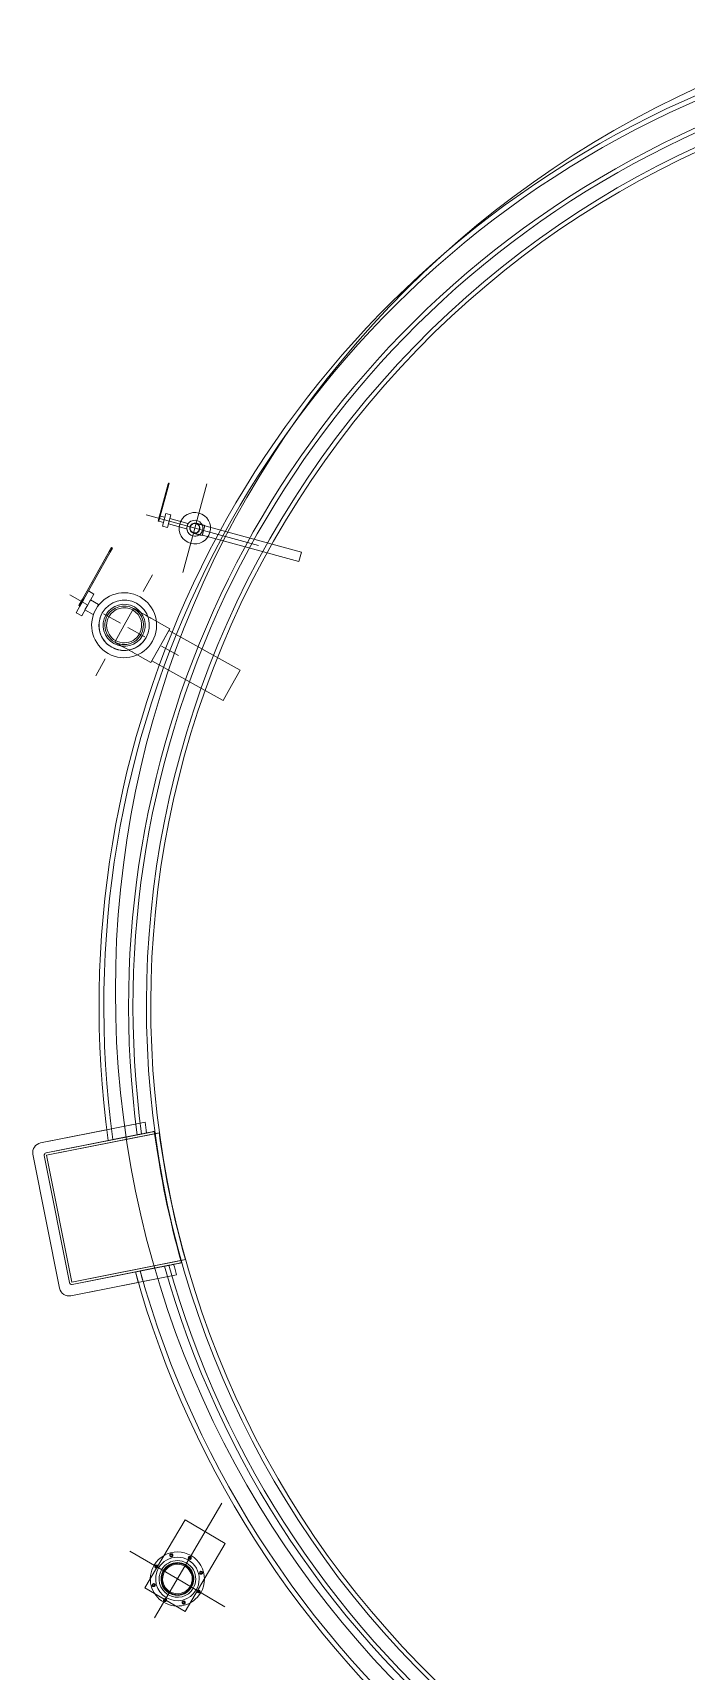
# Model space of a CAD drawing. Header units: metres. Extents: x -207 to 246, y -187 to 169.
# Drawn here: x -18.1 to -14.71, y -29.85 to -21.35 of the extents above; entities that cross this region are included whole.
import ezdxf

# ---------------------------------------------------------------- set-up
doc = ezdxf.new("R2010")
doc.units = ezdxf.units.M
doc.linetypes.add('Dash', pattern=[0.006, 0.003, -0.003])
for name, color, linetype, lineweight in [('EQUIPOS PIS', 7, 'Continuous', 9), ('P-SANR-FIXT', 7, 'Continuous', 9), ('P-SANR-FIXT-HDLN', 7, 'Dash', 9)]:
    doc.layers.add(name, color=color, linetype=linetype, lineweight=lineweight)
doc.layers.add('PR10-ARQ-PL-001-Emplazamiento-C-1_dwg', color=7, linetype='Continuous', lineweight=9, true_color=0x767676)

# ---------------------------------------------------------------- blocks, each defined once
blk = doc.blocks.new('M_Estanque-Terraza - M_Estanque-Terraza-2090154-PLANTA SUPERFICIES')
at = {"layer": 'P-SANR-FIXT'}
for p, q in [((-4.0119, 3.8318), (-4.4714, 3.2924)), ((-4.4714, 3.2924), (-4.0119, 3.8318)), ((-4.0119, 3.8318), (-4.4714, 3.2924)), ((-4.4714, 3.2924), (-4.0119, 3.8318)), ((-4.0119, 3.8318), (-4.4714, 3.2924)), ((-4.4714, 3.2924), (-4.0119, 3.8318)), ((-3.521, 3.4792), (-3.9414, 3.8374)), ((-3.9414, 3.8374), (-3.521, 3.4792)), ((-3.521, 3.4792), (-3.9414, 3.8374)), ((-3.9414, 3.8374), (-3.521, 3.4792)), ((-3.6749, 3.6103), (-3.9414, 3.8374)), ((-3.9414, 3.8374), (-3.6749, 3.6103)), ((-4.4165, 3.2698), (-3.9809, 3.7812)), ((-3.9809, 3.7812), (-4.4165, 3.2698)), ((-4.4165, 3.2698), (-3.9809, 3.7812)), ((-3.9809, 3.7812), (-4.4165, 3.2698)), ((-3.9809, 3.7812), (-4.4165, 3.2698)), ((-4.4165, 3.2698), (-3.9809, 3.7812)), ((-3.9809, 3.7812), (-4.4165, 3.2698)), ((-4.4165, 3.2698), (-3.9809, 3.7812)), ((-4.4073, 3.2621), (-3.9718, 3.7734)), ((-3.9718, 3.7734), (-4.4073, 3.2621)), ((-3.9718, 3.7734), (-3.5358, 3.402)), ((-3.5189, 3.3876), (-3.9718, 3.7734)), ((-3.964, 3.7825), (-3.5605, 3.4388)), ((-3.5605, 3.4388), (-3.964, 3.7825)), ((-3.964, 3.7825), (-3.5605, 3.4388)), ((-3.5605, 3.4388), (-3.964, 3.7825)), ((-3.7143, 3.5698), (-3.964, 3.7825)), ((-3.964, 3.7825), (-3.5287, 3.4117)), ((-3.7143, 3.5698), (-3.964, 3.7825)), ((-3.964, 3.7825), (-3.7143, 3.5698)), ((-3.5973, 3.4702), (-3.7143, 3.5698)), ((-3.521, 3.4792), (-3.6558, 3.5941)), ((-3.6558, 3.5941), (-3.521, 3.4792)), ((-3.5275, 3.4107), (-3.6952, 3.5536)), ((-3.6952, 3.5536), (-3.58, 3.4554)), ((-3.6952, 3.5536), (-3.5605, 3.4388)), ((-3.5605, 3.4388), (-3.6952, 3.5536)), ((-4.0075, 2.9056), (-4.4151, 3.2529)), ((-4.4151, 3.2529), (-4.0075, 2.9056)), ((-4.0075, 2.9056), (-4.4151, 3.2529)), ((-4.4151, 3.2529), (-4.0075, 2.9056)), ((-4.4151, 3.2529), (-4.1614, 3.0368)), ((-3.9756, 2.8785), (-4.4151, 3.2529)), ((-4.4151, 3.2529), (-4.1614, 3.0368)), ((-4.1614, 3.0368), (-4.4151, 3.2529)), ((-3.9671, 2.887), (-4.4073, 3.2621)), ((-4.4073, 3.2621), (-3.9504, 2.8728)), ((-4.4657, 3.2219), (-4.0404, 2.8596)), ((-4.0404, 2.8596), (-4.4657, 3.2219)), ((-4.4657, 3.2219), (-4.0404, 2.8596)), ((-4.0404, 2.8596), (-4.4657, 3.2219)), ((-4.4657, 3.2219), (-4.1945, 2.9909)), ((-4.1945, 2.9909), (-4.4657, 3.2219)), ((-4.1614, 3.0368), (-4.0443, 2.9371)), ((-4.1423, 3.0205), (-3.9742, 2.8773)), ((-4.027, 2.9223), (-4.1423, 3.0205)), ((-4.1423, 3.0205), (-4.0075, 2.9056)), ((-4.0075, 2.9056), (-4.1423, 3.0205)), ((-4.1754, 2.9746), (-4.0404, 2.8596)), ((-4.0404, 2.8596), (-4.1754, 2.9746))]:
    blk.add_line(p, q, dxfattribs=at)
at = {"layer": 'P-SANR-FIXT', "flags": 128}
for points in [[(-3.5287, 3.4117), (-3.5363, 3.4182), (-3.5439, 3.4247), (-3.5516, 3.4312), (-3.5592, 3.4377), (-3.5668, 3.4442), (-3.5744, 3.4507), (-3.5821, 3.4572), (-3.5897, 3.4637), (-3.5973, 3.4702)], [(-3.58, 3.4554), (-3.5747, 3.4509), (-3.5695, 3.4465), (-3.5642, 3.442), (-3.559, 3.4375), (-3.5537, 3.433), (-3.5485, 3.4286), (-3.5432, 3.4241), (-3.538, 3.4196), (-3.5327, 3.4152), (-3.5275, 3.4107)], [(-3.5358, 3.402), (-3.5302, 3.3972), (-3.5245, 3.3924), (-3.5189, 3.3876)], [(-4.0443, 2.9371), (-4.0367, 2.9305), (-4.029, 2.924), (-4.0214, 2.9175), (-4.0138, 2.911), (-4.0061, 2.9045), (-3.9985, 2.898), (-3.9909, 2.8915), (-3.9832, 2.885), (-3.9756, 2.8785)], [(-3.9742, 2.8773), (-3.9794, 2.8818), (-3.9847, 2.8863), (-3.99, 2.8908), (-3.9953, 2.8953), (-4.0006, 2.8998), (-4.0058, 2.9043), (-4.0111, 2.9088), (-4.0164, 2.9133), (-4.0217, 2.9178), (-4.027, 2.9223)], [(-3.9504, 2.8728), (-3.9559, 2.8775), (-3.9615, 2.8823), (-3.9671, 2.887)]]:
    blk.add_lwpolyline(points, dxfattribs=at)
at = {"layer": 'P-SANR-FIXT'}
for centre, radius, start, end in [((0, 0), 5.1516, 0, 136.13623), ((0, 0), 5.1516, 0, 136.13623), ((0, 0), 5.1266, 0, 136.11945), ((0, 0), 5.1266, 0, 136.11945), ((0, 0), 4.9983, 0, 136.03065), ((0, 0), 4.9755, 360, 136.01444), ((0, 0), 4.9059, 0, 180), ((0, 0), 4.8832, 0, 180), ((-3.9738, 3.7993), 0.05, 49.57328, 139.57328), ((-3.9738, 3.7993), 0.05, 49.57328, 139.57328), ((-3.9738, 3.7993), 0.05, 49.57328, 139.57328), ((-3.9738, 3.7993), 0.05, 49.57328, 139.57328), ((-3.9738, 3.7993), 0.05, 49.57328, 139.57328), ((-3.9738, 3.7993), 0.05, 49.57328, 139.57328), ((-3.9718, 3.7734), 0.012, 49.57328, 139.57328), ((-3.9718, 3.7734), 0.012, 49.57328, 139.57328), ((-3.9718, 3.7734), 0.012, 49.57328, 139.57328), ((-3.9718, 3.7734), 0.012, 49.57328, 139.57328), ((-3.9718, 3.7734), 0.012, 49.57328, 139.57328), ((-3.9718, 3.7734), 0.012, 49.57328, 139.57328), ((-3.9718, 3.7734), 0.012, 49.57328, 139.57328), ((-3.9718, 3.7734), 0.012, 49.57328, 139.57328), ((0, 0), 5.1516, 135.50761, 136.13623), ((0, 0), 5.1516, 135.50761, 136.13623), ((0, 0), 5.1266, 135.48775, 136.11945), ((0, 0), 5.1266, 135.48775, 136.11945), ((0, 0), 4.9083, 135.96561, 144.09377), ((0, 0), 4.95, 135.34171, 135.99605), ((0, 0), 4.95, 135.34171, 135.99605), ((0, 0), 4.95, 135.34171, 135.99605), ((0, 0), 4.95, 135.34171, 135.99605), ((0, 0), 4.95, 135.34171, 135.99605), ((0, 0), 4.95, 135.34171, 135.99605), ((0.0349, -0.0262), 4.95, 136.02771, 136.16686), ((0, 0), 4.8845, 136.08904, 143.97466), ((-4.4333, 3.26), 0.05, 139.57328, 229.57328), ((-4.4333, 3.26), 0.05, 139.57328, 229.57328), ((-4.4333, 3.26), 0.05, 139.57328, 229.57328), ((-4.4333, 3.26), 0.05, 139.57328, 229.57328), ((-4.4333, 3.26), 0.05, 139.57328, 229.57328), ((-4.4333, 3.26), 0.05, 139.57328, 229.57328), ((-4.4073, 3.2621), 0.012, 139.57328, 229.57328), ((-4.4073, 3.2621), 0.012, 139.57328, 229.57328), ((-4.4073, 3.2621), 0.012, 139.57328, 229.57328), ((-4.4073, 3.2621), 0.012, 139.57328, 229.57328), ((-4.4073, 3.2621), 0.012, 139.57328, 229.57328), ((-4.4073, 3.2621), 0.012, 139.57328, 229.57328), ((-4.4073, 3.2621), 0.012, 139.57328, 229.57328), ((-4.4073, 3.2621), 0.012, 139.57328, 229.57328), ((0, 0), 5.1516, 143.87983, 180), ((0, 0), 5.1516, 143.87983, 180), ((0, 0), 5.1266, 143.90087, 180), ((0, 0), 5.1266, 143.90087, 180), ((0, 0), 5.1516, 143.87983, 144.50915), ((0, 0), 5.1516, 143.87983, 144.50915), ((0, 0), 5.1266, 143.90087, 144.53328), ((0, 0), 5.1266, 143.90087, 144.53328), ((0, 0), 4.9983, 144.01222, 180), ((0, 0), 4.9755, 144.03254, 180), ((0, 0), 4.95, 144.0556, 144.71073), ((0, 0), 4.95, 144.0556, 144.71073), ((0, 0), 4.95, 144.0556, 144.71073), ((0, 0), 4.95, 144.0556, 144.71073), ((0, 0), 4.95, 144.0556, 144.71073), ((0, 0), 4.95, 144.0556, 144.71073), ((0.0349, -0.0262), 4.95, 143.94797, 144.08728), ((0, 0), 5.1516, 180, 360), ((0, 0), 5.1516, 180, 360), ((0, 0), 5.1266, 180, 0), ((0, 0), 5.1266, 180, 0), ((0, 0), 4.9983, 180, 0), ((0, 0), 4.9755, 180, 0), ((0, 0), 4.9059, 180, 360), ((0, 0), 4.8832, 180, 360)]:
    blk.add_arc(centre, radius, start, end, dxfattribs=at)
for centre, major_axis, ratio, start_param, end_param in [((0.0014, -0.0012), (2.9556, 3.9453), 0.995672, 1.44575, 1.448189), ((0.0007, -0.0005), (2.9551, 3.9444), 0.99567, 1.584603, 1.587045)]:
    blk.add_ellipse(centre, major_axis=major_axis, ratio=ratio, start_param=start_param, end_param=end_param, dxfattribs=at)
blk = doc.blocks.new('M_Tuberia Alimentación-01 - M_Tuberia Alimentación-01-2152466-PLANTA SUPERFICIES')
at = {"layer": 'P-SANR-FIXT'}
for p, q in [((-0.2485, 0.3201), (-0.2551, 0.3201)), ((-0.2551, 0.3201), (-0.2551, 0.2959)), ((-0.2551, 0.0118), (-0.2551, 0.3169)), ((-0.2485, 0.3169), (-0.2551, 0.3169)), ((-0.2551, 0.2959), (-0.2551, -0.0196)), ((-0.2485, 0.2959), (-0.2485, 0.3201)), ((-0.2485, 0.3169), (-0.2485, 0.0118)), ((-0.2485, -0.0196), (-0.2485, 0.2959)), ((0.2154, 0.1), (0.1059, 0.1)), ((0.2154, 0), (0.2154, 0.1)), ((0.6388, 0.09), (0.2154, 0.09)), ((0.2154, 0), (0.2154, 0.09)), ((0.6388, 0.09), (0.6388, 0)), ((-0.2551, 0.0118), (-0.2551, -0.025)), ((-0.2551, 0.0118), (-0.2485, 0.0118)), ((-0.2162, 0.0647), (-0.2485, 0.0647)), ((-0.2485, 0), (-0.2485, 0.0647)), ((-0.2485, -0.025), (-0.2485, 0.0118)), ((-0.2485, -0.0647), (-0.2485, 0)), ((-0.2162, 0.0647), (-0.2162, 0)), ((-0.1681, 0.0296), (-0.2162, 0.0296)), ((-0.2162, 0), (-0.2162, 0.0296)), ((-0.2162, 0), (-0.2162, -0.0647)), ((-0.1681, 0.0296), (-0.1681, 0)), ((-0.1681, 0), (-0.1681, -0.0296)), ((0.2154, -0.1), (0.2154, 0)), ((0.2154, -0.09), (0.2154, 0)), ((0.6388, 0), (0.6388, -0.09)), ((-0.2551, -0.0196), (-0.2485, -0.0196)), ((-0.2551, -0.025), (-0.2485, -0.025)), ((-0.2485, -0.0647), (-0.2162, -0.0647)), ((-0.2162, -0.0296), (-0.2162, 0)), ((-0.2162, -0.0296), (-0.1681, -0.0296)), ((0.1059, -0.1), (0.2154, -0.1)), ((0.2154, -0.09), (0.6388, -0.09))]:
    blk.add_line(p, q, dxfattribs=at)
at = {"layer": 'P-SANR-FIXT', "flags": 128}
for points in [[(0.1059, 0.1), (0.1017, 0.1), (0.0974, 0.1), (0.0932, 0.1), (0.089, 0.1), (0.0849, 0.1), (0.0807, 0.1), (0.0766, 0.1), (0.0726, 0.1), (0.0686, 0.1), (0.0647, 0.1), (0.0608, 0.1), (0.057, 0.1), (0.0533, 0.1), (0.0496, 0.1), (0.0461, 0.1), (0.0427, 0.1), (0.0393, 0.1), (0.0361, 0.1), (0.0329, 0.1), (0.0299, 0.1), (0.027, 0.1), (0.0243, 0.1), (0.0216, 0.1), (0.0191, 0.1), (0.0168, 0.1), (0.0146, 0.1), (0.0125, 0.1), (0.0106, 0.1), (0.0088, 0.1), (0.0072, 0.1), (0.0057, 0.1), (0.0044, 0.1), (0.0033, 0.1), (0.0023, 0.1), (0.0015, 0.1), (0.0009, 0.1), (0.0004, 0.1), (0.0001, 0.1), (0, 0.1)], [(0, -0.1), (0.0001, -0.1), (0.0003, -0.1), (0.0008, -0.1), (0.0014, -0.1), (0.0021, -0.1), (0.003, -0.1), (0.0041, -0.1), (0.0054, -0.1), (0.0068, -0.1), (0.0084, -0.1), (0.0101, -0.1), (0.012, -0.1), (0.014, -0.1), (0.0162, -0.1), (0.0185, -0.1), (0.021, -0.1), (0.0236, -0.1), (0.0263, -0.1), (0.0291, -0.1), (0.0321, -0.1), (0.0352, -0.1), (0.0384, -0.1), (0.0417, -0.1), (0.0452, -0.1), (0.0487, -0.1), (0.0523, -0.1), (0.056, -0.1), (0.0598, -0.1), (0.0636, -0.1), (0.0675, -0.1), (0.0715, -0.1), (0.0755, -0.1), (0.0796, -0.1), (0.0837, -0.1), (0.0879, -0.1), (0.0921, -0.1), (0.0963, -0.1), (0.1005, -0.1), (0.1047, -0.1), (0.1059, -0.1)]]:
    blk.add_lwpolyline(points, dxfattribs=at)
at = {"layer": 'P-SANR-FIXT'}
for radius, start, end in [(0.1685, 360, 180), (0.1685, 360, 180), (0.1685, 360, 180), (0.1685, 360, 180), (0.1685, 360, 180), (0.1685, 360, 180), (0.1308, 0, 180), (0.1308, 360, 180), (0.1308, 360, 180), (0.1308, 360, 180), (0.109, 360, 180), (0.109, 360, 180), (0.109, 360, 180), (0.109, 360, 180), (0.1, 0, 180), (0.091, 0, 180), (0.091, 0, 180), (0.091, 0, 180), (0.091, 0, 180), (0.1685, 180, 360), (0.1685, 180, 360), (0.1685, 180, 360), (0.1685, 180, 360), (0.1685, 180, 360), (0.1685, 180, 360), (0.1308, 180, 0), (0.1308, 180, 360), (0.1308, 180, 360), (0.1308, 180, 360), (0.109, 180, 360), (0.109, 180, 360), (0.109, 180, 360), (0.109, 180, 360), (0.1, 180, 0), (0.091, 180, 0), (0.091, 180, 0), (0.091, 180, 0), (0.091, 180, 0)]:
    blk.add_arc((0, 0), radius, start, end, dxfattribs=at)
at = {"layer": 'P-SANR-FIXT-HDLN'}
for p, q in [((0, 0), (0, 0.301)), ((-0.3222, 0), (0, 0)), ((0.3222, 0), (0, 0)), ((0, 0), (0, -0.301))]:
    blk.add_line(p, q, dxfattribs=at)
blk = doc.blocks.new('M_Tuberia Alimentación-02 - M_Tuberia Alimentación-02-2155587-PLANTA SUPERFICIES')
at = {"layer": 'P-SANR-FIXT'}
for p, q in [((-0.1897, 0.1905), (-0.1934, 0.1905)), ((-0.1934, 0.1905), (-0.1934, 0.186)), ((-0.1934, 0.1905), (-0.1934, 0.1828)), ((-0.1934, 0), (-0.1934, 0.186)), ((-0.1934, 0.1828), (-0.1934, -0.0065)), ((-0.1934, 0.1828), (-0.1897, 0.1828)), ((-0.1897, 0.1828), (-0.1897, 0.1905)), ((-0.1897, 0.186), (-0.1897, 0.1905)), ((-0.1897, 0.186), (-0.1897, 0)), ((-0.1897, -0.0065), (-0.1897, 0.1828)), ((0, 0), (0, 0.239)), ((-0.1934, 0), (-0.1934, -0.0139)), ((-0.1934, 0), (-0.1897, 0)), ((-0.165, 0.0139), (-0.1897, 0.0139)), ((-0.1897, 0.0139), (-0.1897, 0)), ((-0.1897, -0.0139), (-0.1897, 0)), ((-0.1897, 0), (-0.1897, -0.0139)), ((-0.1384, 0.0338), (-0.165, 0.0338)), ((-0.165, 0), (-0.165, 0.0338)), ((-0.165, 0), (-0.165, 0.0139)), ((-0.165, -0.0139), (-0.165, 0)), ((-0.165, -0.0338), (-0.165, 0)), ((-0.1384, 0), (-0.1384, 0.0338)), ((-0.0411, 0.0139), (-0.1384, 0.0139)), ((-0.1384, 0), (-0.1384, 0.0139)), ((-0.1384, -0.0338), (-0.1384, 0)), ((-0.1384, -0.0139), (-0.1384, 0)), ((-0.0411, 0), (-0.0411, 0.0139)), ((-0.0411, -0.0139), (-0.0411, 0)), ((0.0474, 0.0264), (0.0421, 0.0264)), ((0.0474, 0), (0.0474, 0.0264)), ((0.5661, 0.025), (0.0474, 0.025)), ((0.0474, 0), (0.0474, 0.025)), ((0.0474, -0.0264), (0.0474, 0)), ((0.5661, 0), (0.5661, 0.025)), ((-0.2622, 0), (0.3415, 0)), ((-0.1934, -0.0065), (-0.1897, -0.0065)), ((-0.1934, -0.0139), (-0.1897, -0.0139)), ((-0.1897, -0.0139), (-0.165, -0.0139)), ((-0.165, -0.0338), (-0.1384, -0.0338)), ((-0.1384, -0.0139), (-0.0411, -0.0139)), ((0, 0), (0, -0.239)), ((0.0421, -0.0264), (0.0474, -0.0264)), ((0.0474, -0.025), (0.0474, 0)), ((0.0474, -0.025), (0.5661, -0.025)), ((0.5661, -0.025), (0.5661, 0))]:
    blk.add_line(p, q, dxfattribs=at)
at = {"layer": 'P-SANR-FIXT', "flags": 128}
for points in [[(0.0421, 0.0264), (0.0405, 0.0264), (0.0388, 0.0264), (0.0371, 0.0264), (0.0354, 0.0264), (0.0338, 0.0264), (0.0321, 0.0264), (0.0305, 0.0264), (0.0289, 0.0264), (0.0273, 0.0264), (0.0257, 0.0264), (0.0242, 0.0264), (0.0227, 0.0264), (0.0212, 0.0264), (0.0198, 0.0264), (0.0183, 0.0264), (0.017, 0.0264), (0.0156, 0.0264), (0.0144, 0.0264), (0.0131, 0.0264), (0.0119, 0.0264), (0.0108, 0.0264), (0.0097, 0.0264), (0.0086, 0.0264), (0.0076, 0.0264), (0.0067, 0.0264), (0.0058, 0.0264), (0.005, 0.0264), (0.0042, 0.0264), (0.0035, 0.0264), (0.0029, 0.0264), (0.0023, 0.0264), (0.0018, 0.0264), (0.0013, 0.0264), (0.0009, 0.0264), (0.0006, 0.0264), (0.0004, 0.0264), (0.0002, 0.0264), (0.0001, 0.0264), (0, 0.0264)], [(0, -0.0264), (0, -0.0264), (0.0001, -0.0264), (0.0003, -0.0264), (0.0005, -0.0264), (0.0008, -0.0264), (0.0012, -0.0264), (0.0016, -0.0264), (0.0021, -0.0264), (0.0027, -0.0264), (0.0033, -0.0264), (0.004, -0.0264), (0.0048, -0.0264), (0.0056, -0.0264), (0.0064, -0.0264), (0.0074, -0.0264), (0.0083, -0.0264), (0.0094, -0.0264), (0.0105, -0.0264), (0.0116, -0.0264), (0.0128, -0.0264), (0.014, -0.0264), (0.0153, -0.0264), (0.0166, -0.0264), (0.018, -0.0264), (0.0194, -0.0264), (0.0208, -0.0264), (0.0223, -0.0264), (0.0238, -0.0264), (0.0253, -0.0264), (0.0269, -0.0264), (0.0285, -0.0264), (0.0301, -0.0264), (0.0317, -0.0264), (0.0333, -0.0264), (0.035, -0.0264), (0.0366, -0.0264), (0.0383, -0.0264), (0.04, -0.0264), (0.0417, -0.0264), (0.0421, -0.0264)]]:
    blk.add_lwpolyline(points, dxfattribs=at)
at = {"layer": 'P-SANR-FIXT'}
for radius, start, end in [(0.0814, 360, 180), (0.0814, 360, 180), (0.0814, 360, 180), (0.0814, 360, 180), (0.0814, 180, 360), (0.0814, 180, 360), (0.0814, 180, 360), (0.0814, 180, 360), (0.0411, 0, 180), (0.0411, 360, 180), (0.0411, 360, 180), (0.0411, 360, 180), (0.0411, 360, 180), (0.0411, 360, 180), (0.0411, 180, 0), (0.0411, 180, 360), (0.0411, 180, 360), (0.0411, 180, 360), (0.0411, 180, 360), (0.0411, 180, 360), (0.0264, 0, 180), (0.0264, 180, 0), (0.025, 0, 180), (0.025, 360, 180), (0.025, 180, 0), (0.025, 180, 360)]:
    blk.add_arc((0, 0), radius, start, end, dxfattribs=at)
blk = doc.blocks.new('M_Conexión Tubería 01 - M_Conexión Tubería 01-2148525-PLANTA SUPERFICIES')
at = {"layer": 'P-SANR-FIXT'}
for p, q in [((0, 0.456), (0, -0.2337)), ((-0.1211, 0.2845), (-0.1224, -0.1249)), ((-0.1224, -0.1249), (-0.1211, 0.2845)), ((-0.1211, 0.2845), (-0.1224, -0.1249)), ((-0.1224, -0.1249), (-0.1211, 0.2845)), ((0.1211, 0.2838), (-0.1211, 0.2845)), ((-0.1211, 0.2845), (0.1211, 0.2838)), ((0.1211, 0.2838), (-0.1211, 0.2845)), ((-0.1211, 0.2845), (0.1211, 0.2838)), ((0.1198, -0.1256), (0.1211, 0.2838)), ((0.1211, 0.2838), (0.1198, -0.1256)), ((0.1198, -0.1256), (0.1211, 0.2838)), ((0.1211, 0.2838), (0.1198, -0.1256)), ((-0.2853, 0), (0, 0)), ((0.2853, 0), (0, 0)), ((-0.1224, -0.1249), (0.1198, -0.1256)), ((0.1198, -0.1256), (-0.1224, -0.1249)), ((-0.1224, -0.1249), (0.1198, -0.1256)), ((0.1198, -0.1256), (-0.1224, -0.1249))]:
    blk.add_line(p, q, dxfattribs=at)
for centre, radius, start, end in [((0, 0), 0.1404, 0, 180), ((0, 0), 0.1404, 0, 180), ((0, 0), 0.1404, 0, 180), ((0, 0), 0.1404, 0, 180), ((0, 0), 0.1404, 0, 180), ((0, 0), 0.1404, 0, 180), ((0, 0), 0.1129, 0, 180), ((0, 0), 0.1129, 0, 180), ((-0.0896, 0.0896), 0.008, 45, 225), ((-0.0896, 0.0896), 0.008, 45, 225), ((-0.0896, 0.0896), 0.008, 45, 225), ((-0.0896, 0.0896), 0.008, 45, 225), ((-0.0896, 0.0896), 0.008, 225, 45), ((-0.0896, 0.0896), 0.008, 225, 45), ((-0.0896, 0.0896), 0.008, 225, 45), ((-0.0896, 0.0896), 0.008, 225, 45), ((0, 0), 0.0951, 0, 180), ((0, 0), 0.0951, 0, 180), ((-0.0896, 0.0896), 0.005, 45, 225), ((-0.0896, 0.0896), 0.005, 45, 225), ((-0.0896, 0.0896), 0.005, 225, 45), ((-0.0896, 0.0896), 0.005, 225, 45), ((0, 0), 0.0851, 360, 180), ((0, 0), 0.0851, 360, 180), ((0, 0), 0.0851, 0, 180), ((0, 0), 0.0851, 0, 180), ((0, 0), 0.0851, 0, 180), ((0, 0), 0.0851, 0, 180), ((0, 0.1267), 0.008, 0, 180), ((0, 0.1267), 0.008, 0, 180), ((0, 0.1267), 0.008, 0, 180), ((0, 0.1267), 0.008, 0, 180), ((0, 0.1267), 0.008, 180, 360), ((0, 0.1267), 0.008, 180, 0), ((0, 0.1267), 0.008, 180, 0), ((0, 0.1267), 0.008, 180, 0), ((0, 0.1267), 0.005, 0, 180), ((0, 0.1267), 0.005, 0, 180), ((0, 0.1267), 0.005, 0, 180), ((0, 0.1267), 0.005, 0, 180), ((0, 0.1267), 0.005, 0, 180), ((0, 0.1267), 0.005, 0, 180), ((0, 0.1267), 0.005, 180, 0), ((0, 0.1267), 0.005, 180, 0), ((0, 0.1267), 0.005, 180, 0), ((0, 0.1267), 0.005, 180, 0), ((0, 0.1267), 0.005, 180, 360), ((0, 0.1267), 0.005, 180, 0), ((0.0896, 0.0896), 0.008, 135, 315), ((0.0896, 0.0896), 0.008, 135, 315), ((0.0896, 0.0896), 0.008, 135, 315), ((0.0896, 0.0896), 0.008, 135, 315), ((0.0896, 0.0896), 0.008, 315, 135), ((0.0896, 0.0896), 0.008, 315, 135), ((0.0896, 0.0896), 0.008, 315, 135), ((0.0896, 0.0896), 0.008, 315, 135), ((0.0896, 0.0896), 0.005, 135, 315), ((0.0896, 0.0896), 0.005, 135, 315), ((0.0896, 0.0896), 0.005, 315, 135), ((0.0896, 0.0896), 0.005, 315, 135), ((0, 0), 0.1404, 180, 0), ((0, 0), 0.1404, 180, 0), ((0, 0), 0.1404, 180, 0), ((0, 0), 0.1404, 180, 0), ((0, 0), 0.1404, 180, 0), ((0, 0), 0.1404, 180, 0), ((-0.1267, 0), 0.008, 90, 270), ((-0.1267, 0), 0.008, 90, 270), ((-0.1267, 0), 0.008, 90, 270), ((-0.1267, 0), 0.008, 90, 270), ((-0.1267, 0), 0.005, 90, 270), ((-0.1267, 0), 0.005, 90, 270), ((-0.1267, 0), 0.008, 270, 90), ((-0.1267, 0), 0.008, 270, 90), ((-0.1267, 0), 0.008, 270, 90), ((-0.1267, 0), 0.008, 270, 90), ((-0.1267, 0), 0.005, 270, 90), ((-0.1267, 0), 0.005, 270, 90), ((0, 0), 0.1129, 180, 0), ((0, 0), 0.1129, 180, 0), ((0, 0), 0.0951, 180, 0), ((0, 0), 0.0951, 180, 0), ((0, 0), 0.0851, 180, 360), ((0, 0), 0.0851, 180, 360), ((0, 0), 0.0851, 180, 360), ((0, 0), 0.0851, 180, 360), ((0, 0), 0.0851, 180, 0), ((0, 0), 0.0851, 180, 360), ((0, 0), 0.0816, 360, 180), ((0, 0), 0.0816, 0, 180), ((0, 0), 0.0816, 180, 360), ((0, 0), 0.0816, 180, 0), ((0, 0), 0.0766, 0, 180), ((0, 0), 0.0766, 360, 180), ((0, 0), 0.0766, 0, 180), ((0, 0), 0.0766, 360, 180), ((0, 0), 0.0766, 0, 180), ((0, 0), 0.0766, 360, 180), ((0, 0), 0.0766, 360, 180), ((0, 0), 0.0766, 0, 180), ((0, 0), 0.0766, 180, 360), ((0, 0), 0.0766, 180, 360), ((0, 0), 0.0766, 180, 360), ((0, 0), 0.0766, 180, 360), ((0, 0), 0.0766, 180, 360), ((0, 0), 0.0766, 180, 360), ((0, 0), 0.0766, 180, 360), ((0, 0), 0.0766, 180, 360), ((0.1267, 0), 0.008, 90, 270), ((0.1267, 0), 0.008, 90, 270), ((0.1267, 0), 0.008, 90, 270), ((0.1267, 0), 0.008, 90, 270), ((0.1267, 0), 0.005, 90, 270), ((0.1267, 0), 0.005, 90, 270), ((0.1267, 0), 0.008, 270, 90), ((0.1267, 0), 0.008, 270, 90), ((0.1267, 0), 0.008, 270, 90), ((0.1267, 0), 0.008, 270, 90), ((0.1267, 0), 0.005, 270, 90), ((0.1267, 0), 0.005, 270, 90), ((-0.0896, -0.0896), 0.008, 135, 315), ((-0.0896, -0.0896), 0.008, 135, 315), ((-0.0896, -0.0896), 0.008, 135, 315), ((-0.0896, -0.0896), 0.008, 135, 315), ((-0.0896, -0.0896), 0.008, 315, 135), ((-0.0896, -0.0896), 0.008, 315, 135), ((-0.0896, -0.0896), 0.008, 315, 135), ((-0.0896, -0.0896), 0.008, 315, 135), ((-0.0896, -0.0896), 0.005, 315, 135), ((-0.0896, -0.0896), 0.005, 315, 135), ((0.0896, -0.0896), 0.008, 45, 225), ((0.0896, -0.0896), 0.008, 45, 225), ((0.0896, -0.0896), 0.008, 45, 225), ((0.0896, -0.0896), 0.008, 45, 225), ((0.0896, -0.0896), 0.008, 225, 45), ((0.0896, -0.0896), 0.008, 225, 45), ((0.0896, -0.0896), 0.008, 225, 45), ((0.0896, -0.0896), 0.008, 225, 45), ((0.0896, -0.0896), 0.005, 45, 225), ((0.0896, -0.0896), 0.005, 45, 225), ((-0.0896, -0.0896), 0.005, 135, 315), ((-0.0896, -0.0896), 0.005, 135, 315), ((0, -0.1267), 0.008, 360, 180), ((0, -0.1267), 0.008, 0, 180), ((0, -0.1267), 0.008, 360, 180), ((0, -0.1267), 0.008, 0, 180), ((0, -0.1267), 0.008, 180, 360), ((0, -0.1267), 0.008, 180, 360), ((0, -0.1267), 0.008, 180, 360), ((0, -0.1267), 0.008, 180, 360), ((0, -0.1267), 0.005, 360, 180), ((0, -0.1267), 0.005, 0, 180), ((0, -0.1267), 0.005, 180, 360), ((0, -0.1267), 0.005, 180, 360), ((0.0896, -0.0896), 0.005, 225, 45), ((0.0896, -0.0896), 0.005, 225, 45)]:
    blk.add_arc(centre, radius, start, end, dxfattribs=at)
blk = doc.blocks.new('YADRAN_LASQUEMAS_ARQ_MO_002_TERRAZAS_rvt-1-PLANTA SUPERFICIES')
at = {"layer": 'P-SANR-FIXT', "lineweight": 9}
for name, p, rotation in [('M_Estanque-Terraza - M_Estanque-Terraza-2090154-PLANTA SUPERFICIES', (-12.6074, -26.3986), 51.65666728622195), ('M_Tuberia Alimentación-02 - M_Tuberia Alimentación-02-2155587-PLANTA SUPERFICIES', (-17.2623, -23.9203), 344.8522035502908), ('M_Tuberia Alimentación-01 - M_Tuberia Alimentación-01-2152466-PLANTA SUPERFICIES', (-17.6288, -24.4239), 330.7444122875535), ('M_Conexión Tubería 01 - M_Conexión Tubería 01-2148525-PLANTA SUPERFICIES', (-17.3527, -29.3712), 329.5924839873563)]:
    blk.add_blockref(name, p, dxfattribs=dict(at, rotation=rotation))
blk = doc.blocks.new('PR10-ARQ-PL-001-Emplazamiento-C-1_dwg-674643-PLANTA SUPERFICIES')
at = {"layer": 'EQUIPOS PIS'}
blk.add_circle((-12.5271, -26.3223), 5.1472, dxfattribs=at)

msp = doc.modelspace()

# ---------------------------------------------------------------- block references
at = {"lineweight": 5}
msp.add_blockref('YADRAN_LASQUEMAS_ARQ_MO_002_TERRAZAS_rvt-1-PLANTA SUPERFICIES', (0, 0), dxfattribs=at)
at = {"layer": 'PR10-ARQ-PL-001-Emplazamiento-C-1_dwg', "color": 7}
msp.add_blockref('PR10-ARQ-PL-001-Emplazamiento-C-1_dwg-674643-PLANTA SUPERFICIES', (0, 0), dxfattribs=at)

doc.saveas('drawing.dxf')
